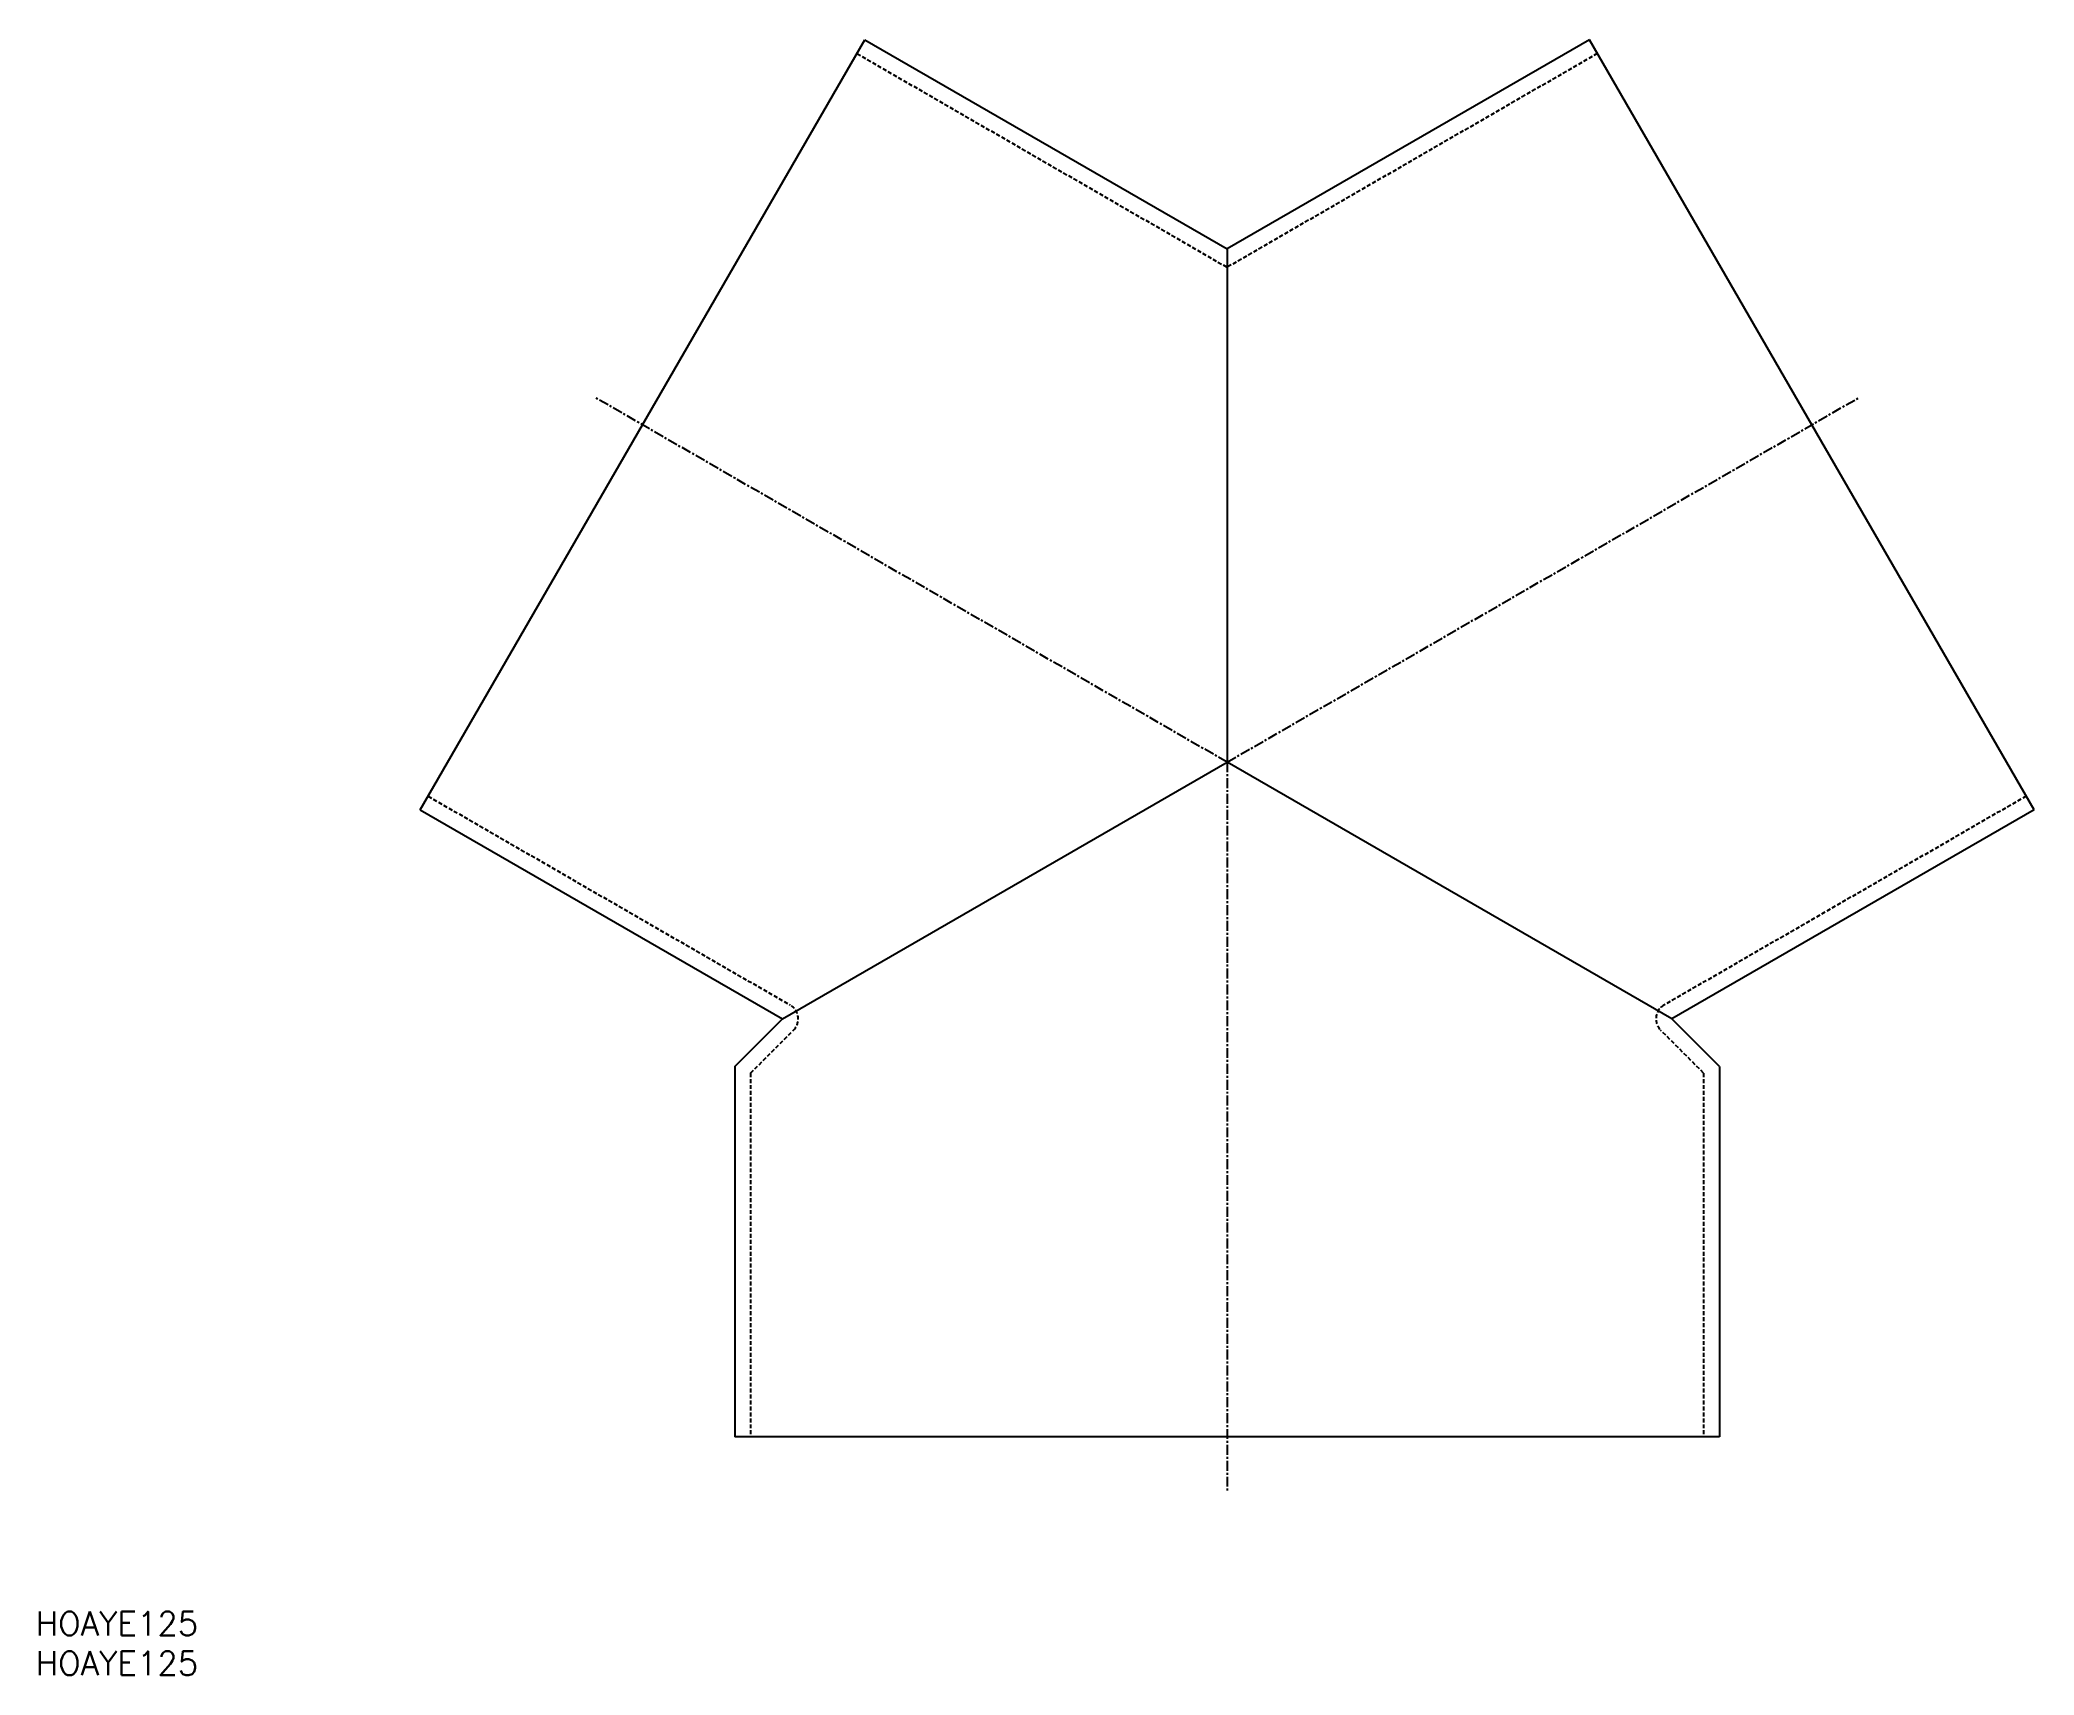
# Model space of a CAD drawing. Extents: x 1 to 252, y 0 to 206.
import ezdxf

# ---------------------------------------------------------------- set-up
doc = ezdxf.new("R2010")
doc.units = 0
doc.linetypes.add('CENTER', pattern=[2, 1.25, -0.25, 0.25, -0.25])
doc.linetypes.add('DASHED', pattern=[0.75, 0.5, -0.25])
doc.layers.get('0').update_dxf_attribs({"linetype": 'CONTINUOUS'})
doc.layers.add('CENTER', color=1, linetype='CENTER')
doc.styles.get("Standard").update_dxf_attribs({"font": 'txt.shx'})

# ---------------------------------------------------------------- blocks, each defined once
blk = doc.blocks.new('*U55')
at = {"color": 7, "linetype": 'CONTINUOUS'}
blk.add_text('HOAYE125', height=3, dxfattribs=at).set_placement((0, 0))
blk = doc.blocks.new('*U56')
at = {"color": 7, "linetype": 'CONTINUOUS'}
blk.add_text('HOAYE125', height=3, dxfattribs=at).set_placement((0, 5))

msp = doc.modelspace()

# ---------------------------------------------------------------- linework, layer by layer
at = {"color": 7, "linetype": 'CONTINUOUS'}
for p, q in [((48.39, 109), (104.39, 206)), ((104.39, 206), (150, 179.66)), ((195.61, 206), (150, 179.66)), ((251.61, 109), (195.61, 206)), ((150, 179.66), (150, 115)), ((94, 82.67), (150, 115)), ((206, 82.67), (150, 115)), ((48.39, 109), (94, 82.67)), ((251.61, 109), (206, 82.67)), ((88, 76.67), (94, 82.67)), ((212, 76.67), (206, 82.67)), ((88, 76.67), (88, 30)), ((212, 76.67), (212, 30)), ((212, 30), (88, 30))]:
    msp.add_line(p, q, dxfattribs=at)
at = {"color": 3, "linetype": 'DASHED'}
for p, q in [((103.39, 204.27), (150, 177.35)), ((196.61, 204.27), (150, 177.35)), ((49.39, 110.73), (95, 84.4)), ((250.61, 110.73), (205, 84.4)), ((90, 75.84), (95.41, 81.25)), ((210, 75.84), (204.59, 81.25)), ((90, 75.84), (90, 30)), ((210, 75.84), (210, 30))]:
    msp.add_line(p, q, dxfattribs=at)
for centre, start, end in [((94, 82.67), 315, 60), ((206, 82.67), 120, 225)]:
    msp.add_arc(centre, 2, start, end, dxfattribs=at)
at = {"layer": 'CENTER', "color": 1, "linetype": 'CENTER'}
for q in [(70.33, 161), (229.67, 161), (150, 23)]:
    msp.add_line((150, 115), q, dxfattribs=at)

# ---------------------------------------------------------------- block references
at = {"color": 7, "linetype": 'CONTINUOUS'}
for name in ['*U56', '*U55']:
    msp.add_blockref(name, (0, 0), dxfattribs=at)

doc.saveas('drawing.dxf')
